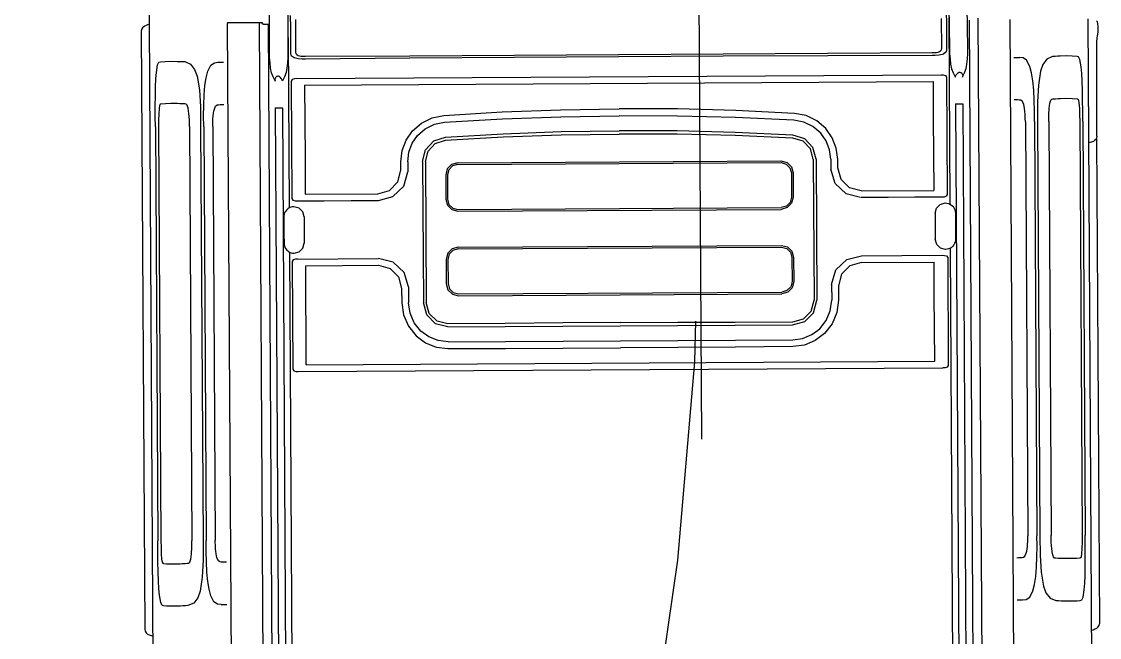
# Model space of a CAD drawing. Header units: millimetres. Extents: x 793 to 3159, y 750 to 2095.
# Drawn here: x 1316.07 to 1318.297, y 990.702 to 991.974 of the extents above; entities that cross this region are included whole.
import ezdxf

# ---------------------------------------------------------------- set-up
doc = ezdxf.new("R2010")
doc.units = ezdxf.units.MM
for name, pattern in [('XR-CASETA$0$CONTINUA', [0]), ('XR-CASETA$0$HIDDEN', [9.525, 6.35, -3.175]), ('XR-CASETA$1$HIDDEN2', [4.7625, 3.175, -1.5875])]:
    doc.linetypes.add(name, pattern=pattern)
doc.layers.add('XR-CASETA$0$A-AUTOS', color=8, linetype='Continuous')
doc.layers.add('XR-CASETA$1$A-PROYECCIONES', color=2, linetype='XR-CASETA$1$HIDDEN2')

# ---------------------------------------------------------------- blocks, each defined once
blk = doc.blocks.new('XR-CASETA$0$A$C75246685')
for p, q in [((-3.9093, 0.9775), (-3.9117, 0.9753)), ((-3.9052, 0.9783), (-3.9093, 0.9775)), ((-3.9003, 0.9784), (-3.9052, 0.9783)), ((-3.8942, 0.9784), (-3.9003, 0.9784)), ((-3.8874, 0.9783), (-3.8942, 0.9784)), ((-3.8852, 0.9781), (-3.8874, 0.9783)), ((-3.8833, 0.9778), (-3.8852, 0.9781)), ((-3.8817, 0.9772), (-3.8833, 0.9778)), ((-3.8762, 0.9765), (-3.8817, 0.9772)), ((-3.8686, 0.9759), (-3.8762, 0.9765)), ((-3.8587, 0.9757), (-3.8686, 0.9759)), ((-3.8581, 0.9757), (-3.8587, 0.9757)), ((-3.8574, 0.9757), (-3.8581, 0.9757)), ((-3.8568, 0.9757), (-3.8574, 0.9757)), ((-3.8327, 0.9755), (-3.8568, 0.9757)), ((-3.8086, 0.9753), (-3.8327, 0.9755)), ((-3.7845, 0.9752), (-3.8086, 0.9753)), ((-3.7595, 0.9751), (-3.7845, 0.9752)), ((-3.7345, 0.9749), (-3.7595, 0.9751)), ((-3.7095, 0.9748), (-3.7345, 0.9749)), ((-3.6974, 0.9748), (-3.7095, 0.9748)), ((-3.6887, 0.9748), (-3.6974, 0.9748)), ((-3.6834, 0.9747), (-3.6887, 0.9748)), ((-3.6782, 0.9746), (-3.6834, 0.9747)), ((-3.6753, 0.9746), (-3.6782, 0.9746)), ((-3.6739, 0.9745), (-3.6753, 0.9746)), ((-3.6739, 0.9745), (-3.6695, 0.9739)), ((-3.6699, 0.974), (-2.6672, 0.974)), ((-3.6695, 0.9739), (-3.6665, 0.9724)), ((-3.6665, 0.9724), (-3.6644, 0.9697)), ((-3.6633, 0.968), (-3.6644, 0.9697)), ((-3.6625, 0.9658), (-3.6633, 0.968)), ((-3.6619, 0.9632), (-3.6625, 0.9658)), ((-3.6616, 0.9613), (-3.6619, 0.9632)), ((-3.6613, 0.9593), (-3.6616, 0.9613)), ((-3.661, 0.9574), (-3.6613, 0.9593)), ((-2.6633, 0.9732), (-2.6672, 0.974)), ((-2.66, 0.971), (-2.6633, 0.9732)), ((-2.6575, 0.9679), (-2.66, 0.971)), ((-2.6573, 0.9677), (-2.6575, 0.9679)), ((-2.6575, 0.9679), (-2.6558, 0.9645)), ((-2.6572, 0.9673), (-2.6573, 0.9677)), ((-2.6569, 0.9668), (-2.6572, 0.9673)), ((-2.6558, 0.9645), (-2.6543, 0.961)), ((-2.6543, 0.961), (-2.6531, 0.9574)), ((-3.9162, 0.9574), (-1.9491, 0.9574)), ((-3.8376, 0.9378), (-3.8385, 0.9347)), ((-3.832, 0.9406), (-3.8376, 0.9378)), ((-3.8167, 0.943), (-3.832, 0.9406)), ((-3.8032, 0.9441), (-3.8167, 0.943)), ((-3.7871, 0.9449), (-3.8032, 0.9441)), ((-3.7685, 0.9454), (-3.7871, 0.9449)), ((-3.7475, 0.9457), (-3.7685, 0.9454)), ((-3.7512, 0.9346), (-3.7508, 0.9359)), ((-3.7508, 0.9359), (-3.7485, 0.9371)), ((-3.7485, 0.9371), (-3.7423, 0.9381)), ((-3.7259, 0.9458), (-3.7475, 0.9457)), ((-3.7423, 0.9381), (-3.7314, 0.9388)), ((-3.7314, 0.9388), (-3.7183, 0.9392)), ((-3.7044, 0.9458), (-3.7259, 0.9458)), ((-3.7183, 0.9392), (-3.7044, 0.9393)), ((-3.7044, 0.9458), (-2.8496, 0.9458)), ((-3.7044, 0.9393), (-2.8496, 0.9393)), ((-2.8281, 0.9458), (-2.8496, 0.9458)), ((-2.8496, 0.9393), (-2.8358, 0.9392)), ((-2.8358, 0.9392), (-2.8226, 0.9388)), ((-2.8066, 0.9457), (-2.8281, 0.9458)), ((-2.8226, 0.9388), (-2.8118, 0.9381)), ((-2.8118, 0.9381), (-2.8056, 0.9371)), ((-2.7856, 0.9454), (-2.8066, 0.9457)), ((-2.8056, 0.9371), (-2.8033, 0.9359)), ((-2.8033, 0.9359), (-2.8029, 0.9346)), ((-2.767, 0.9449), (-2.7856, 0.9454)), ((-2.7508, 0.9441), (-2.767, 0.9449)), ((-2.7373, 0.943), (-2.7508, 0.9441)), ((-2.7221, 0.9406), (-2.7373, 0.943)), ((-2.7165, 0.9378), (-2.7221, 0.9406)), ((-2.7156, 0.9347), (-2.7165, 0.9378)), ((-3.8392, 0.9249), (-3.8395, 0.9133)), ((-3.8395, 0.9133), (-3.8392, 0.9)), ((-3.8385, 0.9347), (-3.8392, 0.9249)), ((-3.7521, 0.9133), (-3.7519, 0.9248)), ((-3.7519, 0.9), (-3.7521, 0.9133)), ((-3.7519, 0.9248), (-3.7512, 0.9346)), ((-2.8029, 0.9346), (-2.8024, 0.9282)), ((-2.8024, 0.9282), (-2.8021, 0.921)), ((-2.8021, 0.921), (-2.8019, 0.9131)), ((-2.8019, 0.9131), (-2.802, 0.9089)), ((-2.715, 0.9283), (-2.7156, 0.9347)), ((-2.7147, 0.9211), (-2.715, 0.9283)), ((-2.7146, 0.9131), (-2.7147, 0.9211)), ((-2.7146, 0.9089), (-2.7146, 0.9131)), ((-3.8392, 0.9), (-3.839, 0.895)), ((-3.8392, 0.9), (-3.839, 0.895)), ((-3.839, 0.895), (-3.8388, 0.8897)), ((-3.839, 0.895), (-3.8388, 0.8897)), ((-3.7517, 0.895), (-3.7519, 0.9)), ((-3.7515, 0.8898), (-3.7517, 0.895)), ((-2.8024, 0.895), (-2.8026, 0.8898)), ((-2.8022, 0.9), (-2.8024, 0.895)), ((-2.802, 0.9045), (-2.8022, 0.9)), ((-2.802, 0.9089), (-2.802, 0.9045)), ((-2.7153, 0.8897), (-2.715, 0.895)), ((-2.7153, 0.8897), (-2.715, 0.895)), ((-2.715, 0.895), (-2.7148, 0.9)), ((-2.715, 0.895), (-2.7148, 0.9)), ((-2.7148, 0.9), (-2.7147, 0.9045)), ((-2.7147, 0.9045), (-2.7146, 0.9089)), ((-3.8388, 0.8897), (-3.8385, 0.8842)), ((-3.8388, 0.8897), (-3.8385, 0.8842)), ((-3.8385, 0.8842), (-3.8334, 0.8723)), ((-3.8334, 0.8723), (-3.8222, 0.864)), ((-3.7512, 0.8844), (-3.7515, 0.8898)), ((-3.7507, 0.8821), (-3.7512, 0.8844)), ((-3.7485, 0.8798), (-3.7507, 0.8821)), ((-3.7423, 0.8778), (-3.7485, 0.8798)), ((-3.7315, 0.8763), (-3.7423, 0.8778)), ((-3.7183, 0.8755), (-3.7315, 0.8763)), ((-3.7044, 0.8753), (-3.7183, 0.8755)), ((-3.7044, 0.8753), (-2.8496, 0.8753)), ((-2.8358, 0.8755), (-2.8496, 0.8753)), ((-2.8226, 0.8763), (-2.8358, 0.8755)), ((-2.8118, 0.8778), (-2.8226, 0.8763)), ((-2.8056, 0.8798), (-2.8118, 0.8778)), ((-2.8033, 0.8821), (-2.8056, 0.8798)), ((-2.8029, 0.8844), (-2.8033, 0.8821)), ((-2.8026, 0.8898), (-2.8029, 0.8844)), ((-2.7319, 0.864), (-2.7207, 0.8723)), ((-2.7207, 0.8723), (-2.7156, 0.8842)), ((-2.7156, 0.8842), (-2.7153, 0.8897)), ((-2.7156, 0.8842), (-2.7153, 0.8897)), ((-3.8222, 0.864), (-3.8086, 0.859)), ((-3.8086, 0.859), (-3.7799, 0.8544)), ((-3.8086, 0.859), (-3.7799, 0.8544)), ((-3.7799, 0.8544), (-3.745, 0.8525)), ((-3.7799, 0.8544), (-3.745, 0.8525)), ((-3.745, 0.8525), (-3.7044, 0.8523)), ((-3.745, 0.8525), (-3.7044, 0.8523)), ((-3.7044, 0.8523), (-2.8496, 0.8523)), ((-2.8496, 0.8523), (-2.8091, 0.8525)), ((-2.8496, 0.8523), (-2.8091, 0.8525)), ((-2.8091, 0.8525), (-2.7742, 0.8544)), ((-2.8091, 0.8525), (-2.7742, 0.8544)), ((-2.7742, 0.8544), (-2.7454, 0.859)), ((-2.7742, 0.8544), (-2.7454, 0.859)), ((-2.7454, 0.859), (-2.7319, 0.864)), ((-3.8311, 0.8305), (-3.8359, 0.8232)), ((-3.8185, 0.837), (-3.8311, 0.8305)), ((-3.8051, 0.8404), (-3.8185, 0.837)), ((-3.7887, 0.843), (-3.8051, 0.8404)), ((-3.7695, 0.8447), (-3.7887, 0.843)), ((-3.7481, 0.8456), (-3.7695, 0.8447)), ((-3.7263, 0.846), (-3.7481, 0.8456)), ((-3.7362, 0.8249), (-3.7402, 0.8238)), ((-3.7315, 0.8257), (-3.7362, 0.8249)), ((-3.7262, 0.8263), (-3.7315, 0.8257)), ((-3.7044, 0.846), (-3.7263, 0.846)), ((-3.7191, 0.8268), (-3.7262, 0.8263)), ((-3.7119, 0.827), (-3.7191, 0.8268)), ((-3.7044, 0.8271), (-3.7119, 0.827)), ((-3.7044, 0.846), (-2.8496, 0.846)), ((-3.7044, 0.8271), (-2.8496, 0.8271)), ((-2.8278, 0.846), (-2.8496, 0.846)), ((-2.8469, 0.8271), (-2.8496, 0.8271)), ((-2.8442, 0.8271), (-2.8469, 0.8271)), ((-2.8415, 0.827), (-2.8442, 0.8271)), ((-2.8369, 0.8269), (-2.8415, 0.827)), ((-2.8323, 0.8267), (-2.8369, 0.8269)), ((-2.8278, 0.8263), (-2.8323, 0.8267)), ((-2.806, 0.8456), (-2.8278, 0.846)), ((-2.8225, 0.8257), (-2.8278, 0.8263)), ((-2.8179, 0.8249), (-2.8225, 0.8257)), ((-2.8139, 0.8238), (-2.8179, 0.8249)), ((-2.7846, 0.8447), (-2.806, 0.8456)), ((-2.7653, 0.843), (-2.7846, 0.8447)), ((-2.749, 0.8404), (-2.7653, 0.843)), ((-2.7356, 0.837), (-2.749, 0.8404)), ((-2.723, 0.8305), (-2.7356, 0.837)), ((-2.7181, 0.8232), (-2.723, 0.8305)), ((-3.8359, 0.8232), (-3.8368, 0.8157)), ((-3.8368, 0.8041), (-3.8368, 0.8157)), ((-3.7494, 0.8078), (-3.7495, 0.8041)), ((-3.7493, 0.8114), (-3.7494, 0.8078)), ((-3.7492, 0.8149), (-3.7493, 0.8114)), ((-3.7487, 0.8181), (-3.7492, 0.8149)), ((-3.7461, 0.8211), (-3.7487, 0.8181)), ((-3.7402, 0.8238), (-3.7461, 0.8211)), ((-2.8078, 0.821), (-2.8139, 0.8238)), ((-2.8054, 0.818), (-2.8078, 0.821)), ((-2.8049, 0.8149), (-2.8054, 0.818)), ((-2.8048, 0.8114), (-2.8049, 0.8149)), ((-2.8046, 0.8078), (-2.8048, 0.8114)), ((-2.8045, 0.8041), (-2.8046, 0.8078)), ((-2.7173, 0.8157), (-2.7181, 0.8232)), ((-2.7173, 0.8041), (-2.7173, 0.8157)), ((-3.9157, 0.796), (-0.6352, 0.796)), ((-3.9187, 0.7303), (-0.6322, 0.7303)), ((-3.9003, 0.7089), (-3.9436, 0.7085)), ((-3.9147, 0.7119), (-0.6362, 0.7119)), ((-3.8572, 0.7091), (-3.9003, 0.7089)), ((-3.846, 0.7089), (-3.8572, 0.7091)), ((-3.8349, 0.7082), (-3.846, 0.7089)), ((-3.8238, 0.707), (-3.8349, 0.7082)), ((-3.8147, 0.7052), (-3.8238, 0.707)), ((-3.8061, 0.7022), (-3.8147, 0.7052)), ((-3.8072, 0.6908), (-3.8071, 0.6921)), ((-3.807, 0.6897), (-3.8072, 0.6908)), ((-3.8071, 0.6921), (-3.807, 0.6935)), ((-3.807, 0.6935), (-3.8068, 0.6946)), ((-3.8068, 0.6946), (-3.8063, 0.6955)), ((-3.8063, 0.6955), (-3.8062, 0.6956)), ((-3.8062, 0.6956), (-3.8061, 0.6956)), ((-3.7978, 0.698), (-3.8061, 0.7022)), ((-3.8061, 0.6956), (-3.806, 0.6957)), ((-3.806, 0.6957), (-3.8049, 0.6963)), ((-3.8049, 0.6963), (-3.8041, 0.6969)), ((-3.8041, 0.6969), (-3.8033, 0.6973)), ((-3.8033, 0.6973), (-3.8022, 0.6979)), ((-3.8022, 0.6979), (-3.8011, 0.6982)), ((-3.8011, 0.6982), (-3.7999, 0.6982)), ((-3.7999, 0.6982), (-3.7986, 0.698)), ((-3.7986, 0.698), (-3.7978, 0.6978)), ((-3.7977, 0.6979), (-3.7978, 0.698)), ((-3.7978, 0.6978), (-3.7972, 0.6976)), ((-3.7976, 0.6978), (-3.7977, 0.6979)), ((-3.7975, 0.6978), (-3.7976, 0.6978)), ((-3.7974, 0.6977), (-3.7975, 0.6978)), ((-3.7973, 0.6977), (-3.7974, 0.6977)), ((-3.7974, 0.6977), (-3.7974, 0.6977)), ((-3.7973, 0.6976), (-3.7973, 0.6977)), ((-3.7973, 0.6977), (-3.7973, 0.6977)), ((-3.7972, 0.6976), (-3.7973, 0.6976)), ((-3.7972, 0.6976), (-3.7972, 0.6976)), ((-3.7972, 0.6976), (-3.7972, 0.6976)), ((-3.7422, 0.6832), (-3.7422, 0.6978)), ((-3.7422, 0.6978), (-0.3392, 0.6978)), ((-3.9436, 0.6706), (-3.9002, 0.671)), ((-3.9204, 0.6702), (-3.5353, 0.6702)), ((-3.9002, 0.671), (-3.8572, 0.6713)), ((-3.8572, 0.6713), (-3.846, 0.6715)), ((-3.846, 0.6715), (-3.8349, 0.6722)), ((-3.8349, 0.6722), (-3.8238, 0.6734)), ((-3.8238, 0.6734), (-3.8147, 0.6752)), ((-3.8147, 0.6752), (-3.8061, 0.6782)), ((-3.8064, 0.6889), (-3.807, 0.6897)), ((-3.8056, 0.6882), (-3.8064, 0.6889)), ((-3.8061, 0.6782), (-3.7978, 0.6824)), ((-3.8049, 0.6876), (-3.8056, 0.6882)), ((-3.8043, 0.6869), (-3.8049, 0.6876)), ((-3.8029, 0.6856), (-3.8043, 0.6869)), ((-3.8017, 0.6847), (-3.8029, 0.6856)), ((-3.8003, 0.6841), (-3.8017, 0.6847)), ((-3.799, 0.6836), (-3.8003, 0.6841)), ((-3.7981, 0.6831), (-3.799, 0.6836)), ((-3.7975, 0.6826), (-3.7981, 0.6831)), ((-3.7978, 0.6824), (-3.7977, 0.6825)), ((-3.7978, 0.6824), (-3.7978, 0.6824)), ((-3.7978, 0.6824), (-3.7978, 0.6824)), ((-3.7978, 0.6824), (-3.7978, 0.6824)), ((-3.7978, 0.6824), (-3.7978, 0.6824)), ((-3.7977, 0.6825), (-3.7977, 0.6825)), ((-3.7977, 0.6825), (-3.7976, 0.6825)), ((-3.7977, 0.6825), (-3.7977, 0.6825)), ((-3.7977, 0.6825), (-3.7977, 0.6825)), ((-3.7977, 0.6825), (-3.7977, 0.6825)), ((-3.7976, 0.6825), (-3.7976, 0.6826)), ((-3.7976, 0.6826), (-3.7976, 0.6826)), ((-3.7976, 0.6826), (-3.7975, 0.6826)), ((-3.7976, 0.6825), (-3.7976, 0.6825)), ((-3.7976, 0.6825), (-3.7976, 0.6825)), ((-3.7975, 0.6826), (-3.7975, 0.6826)), ((-3.7422, 0.6832), (-0.3392, 0.6832)), ((-3.5366, 0.6671), (-3.5353, 0.6702)), ((-3.5353, 0.6702), (-3.5333, 0.6733)), ((-3.5333, 0.6733), (-3.5309, 0.676)), ((-3.5309, 0.676), (-3.528, 0.6782)), ((-3.528, 0.6782), (-3.5264, 0.6791)), ((-3.5264, 0.6791), (-3.5248, 0.6799)), ((-3.5248, 0.6799), (-3.5231, 0.6805)), ((-3.5231, 0.6805), (-3.5227, 0.6806)), ((-3.5227, 0.6806), (-3.5224, 0.6807)), ((-3.5224, 0.6807), (-3.522, 0.6808)), ((-3.522, 0.6808), (-3.5217, 0.6809)), ((-3.5217, 0.6809), (-3.5213, 0.681)), ((-3.5213, 0.681), (-3.521, 0.681)), ((-3.521, 0.681), (-3.5196, 0.6813)), ((-3.5196, 0.6813), (-3.5181, 0.6814)), ((-3.5181, 0.6814), (-3.5167, 0.6815)), ((-3.5167, 0.6815), (-3.4987, 0.6815)), ((-3.4987, 0.6815), (-3.4807, 0.6815)), ((-3.4807, 0.6815), (-3.4627, 0.6815)), ((-3.4627, 0.6815), (-3.4608, 0.6814)), ((-3.4608, 0.6814), (-3.4589, 0.6811)), ((-3.4589, 0.6811), (-3.4573, 0.6808)), ((-3.4573, 0.6808), (-3.4539, 0.6795)), ((-3.4539, 0.6795), (-3.4508, 0.6778)), ((-3.4508, 0.6778), (-3.448, 0.6755)), ((-3.448, 0.6755), (-3.4465, 0.6739)), ((-3.4465, 0.6739), (-3.4452, 0.6721)), ((-3.4452, 0.6721), (-3.4441, 0.6702)), ((-3.4441, 0.6702), (-2.5803, 0.6702)), ((-3.4441, 0.6702), (-3.4428, 0.6671)), ((-3.9067, 0.6658), (-3.9326, 0.6657)), ((-3.8977, 0.6552), (-3.9182, 0.6552)), ((-3.8808, 0.6658), (-3.9067, 0.6658)), ((-3.8772, 0.6552), (-3.8977, 0.6552)), ((-3.8549, 0.6658), (-3.8808, 0.6658)), ((-3.8568, 0.6552), (-3.8772, 0.6552)), ((-3.8539, 0.6545), (-3.8568, 0.6552)), ((-3.8543, 0.6658), (-3.8549, 0.6658)), ((-3.8537, 0.6657), (-3.8543, 0.6658)), ((-3.8517, 0.6527), (-3.8539, 0.6545)), ((-3.8531, 0.6656), (-3.8537, 0.6657)), ((-3.8521, 0.6654), (-3.8531, 0.6656)), ((-3.8511, 0.6649), (-3.8521, 0.6654)), ((-3.8501, 0.6503), (-3.8517, 0.6527)), ((-3.8501, 0.6644), (-3.8511, 0.6649)), ((-3.8456, 0.6585), (-3.8501, 0.6644)), ((-3.8491, 0.6475), (-3.8501, 0.6503)), ((-3.8484, 0.6446), (-3.8491, 0.6475)), ((-3.8434, 0.6501), (-3.8456, 0.6585)), ((-3.8429, 0.6418), (-3.8434, 0.6501)), ((-3.8022, 0.6538), (-3.8019, 0.6581)), ((-3.8022, -0.6782), (-3.8022, 0.6538)), ((-3.8019, 0.6581), (-3.8006, 0.6628)), ((-3.8006, 0.6628), (-3.7972, 0.665)), ((-3.7972, 0.665), (-3.5547, 0.665)), ((-3.5547, 0.665), (-3.5513, 0.6628)), ((-3.5513, 0.6628), (-3.5499, 0.6581)), ((-3.5499, 0.6581), (-3.5497, 0.6538)), ((-3.5497, 0.6538), (-3.5497, 0.5981)), ((-3.5377, 0.6606), (-3.5374, 0.6639)), ((-3.5348, 0.65), (-3.5377, 0.6606)), ((-3.5374, 0.6639), (-3.5366, 0.6671)), ((-3.5273, 0.6425), (-3.5348, 0.65)), ((-3.4446, 0.65), (-3.4521, 0.6425)), ((-3.4417, 0.6606), (-3.4446, 0.65)), ((-3.4428, 0.6671), (-3.442, 0.6639)), ((-3.442, 0.6639), (-3.4417, 0.6606)), ((-3.4297, 0.6538), (-3.4294, 0.6581)), ((-3.4297, 0.4867), (-3.4297, 0.6538)), ((-3.4294, 0.6581), (-3.4281, 0.6628)), ((-3.4281, 0.6628), (-3.4247, 0.665)), ((-3.4247, 0.665), (-3.2022, 0.665)), ((-3.2022, 0.665), (-3.1988, 0.6628)), ((-3.1988, 0.6628), (-3.1974, 0.6581)), ((-3.1974, 0.6581), (-3.1972, 0.6537)), ((-3.1972, -0.6781), (-3.1972, 0.6537)), ((-3.8482, 0.6416), (-3.8484, 0.6446)), ((-3.8482, 0.6349), (-3.8482, 0.6416)), ((-3.8479, 0.4194), (-3.8482, 0.6349)), ((-3.8435, 0.4196), (-3.8429, 0.6351)), ((-3.8429, 0.6396), (-3.8429, 0.6418)), ((-3.8429, 0.6373), (-3.8429, 0.6396)), ((-3.8429, 0.6351), (-3.8429, 0.6373)), ((-3.7883, -0.6614), (-3.7883, 0.637)), ((-3.7883, 0.637), (-3.7134, 0.637)), ((-3.7134, 0.637), (-3.6385, 0.637)), ((-3.6385, 0.637), (-3.5636, 0.637)), ((-3.5636, 0.4868), (-3.5636, 0.637)), ((-3.5167, 0.6396), (-3.5273, 0.6425)), ((-3.5167, 0.6396), (-3.4627, 0.6396)), ((-3.4521, 0.6425), (-3.4627, 0.6396)), ((-3.4158, 0.4867), (-3.4158, 0.637)), ((-3.3476, 0.6369), (-3.4158, 0.637)), ((-3.2793, 0.637), (-3.3476, 0.6369)), ((-3.2111, 0.637), (-3.2793, 0.637)), ((-3.2111, -0.6614), (-3.2111, 0.637)), ((-3.5497, 0.5981), (-3.5497, 0.5424)), ((-3.5497, 0.5424), (-3.5497, 0.4867)), ((-3.5636, 0.4868), (-3.5703, 0.4627)), ((-3.5497, 0.4858), (-3.5578, 0.4558)), ((-3.4218, 0.4563), (-3.4297, 0.4867)), ((-3.4158, 0.4867), (-3.4091, 0.4626)), ((-3.5875, 0.4456), (-3.6117, 0.4391)), ((-3.5703, 0.4627), (-3.5875, 0.4456)), ((-3.5578, 0.4558), (-3.579, 0.4336)), ((-3.4007, 0.4337), (-3.4218, 0.4563)), ((-3.4091, 0.4626), (-3.3919, 0.4456)), ((-3.3919, 0.4456), (-3.3677, 0.4391)), ((-3.6737, 0.428), (-3.6926, 0.4149)), ((-3.6522, 0.4362), (-3.6737, 0.428)), ((-3.6293, 0.439), (-3.6522, 0.4362)), ((-3.6293, 0.4248), (-3.6488, 0.4224)), ((-3.6234, 0.439), (-3.6293, 0.439)), ((-3.6293, 0.4248), (-3.6087, 0.4248)), ((-3.6176, 0.4391), (-3.6234, 0.439)), ((-3.6117, 0.4391), (-3.6176, 0.4391)), ((-3.579, 0.4336), (-3.6087, 0.4248)), ((-3.3707, 0.4248), (-3.4007, 0.4337)), ((-3.3707, 0.4248), (-3.3382, 0.4248)), ((-3.3677, 0.4391), (-3.3579, 0.439)), ((-3.3579, 0.439), (-3.348, 0.439)), ((-3.348, 0.439), (-3.3382, 0.439)), ((-3.3382, 0.439), (-3.3129, 0.4356)), ((-3.3166, 0.4218), (-3.3382, 0.4248)), ((-3.3129, 0.4356), (-3.2895, 0.4256)), ((-3.2895, 0.4256), (-3.2694, 0.4097)), ((-3.8478, 0.2036), (-3.8479, 0.4194)), ((-3.8437, 0.2037), (-3.8435, 0.4196)), ((-3.6926, 0.4149), (-3.7087, 0.3963)), ((-3.6833, 0.4041), (-3.697, 0.3882)), ((-3.6672, 0.4154), (-3.6833, 0.4041)), ((-3.6488, 0.4224), (-3.6672, 0.4154)), ((-3.2966, 0.4133), (-3.3166, 0.4218)), ((-3.2795, 0.3997), (-3.2966, 0.4133)), ((-3.2694, 0.4097), (-3.2551, 0.3903)), ((-3.7087, 0.3963), (-3.7195, 0.3742)), ((-3.697, 0.3882), (-3.7061, 0.3694)), ((-3.6538, 0.3879), (-3.6718, 0.371)), ((-3.6508, 0.3827), (-3.6666, 0.3679)), ((-3.6293, 0.3942), (-3.6538, 0.3879)), ((-3.6293, 0.3883), (-3.6508, 0.3827)), ((-3.6293, 0.3942), (-3.3382, 0.3942)), ((-3.6293, 0.3883), (-3.3382, 0.3883)), ((-3.3127, 0.3873), (-3.3382, 0.3942)), ((-3.3158, 0.3823), (-3.3382, 0.3883)), ((-3.3, 0.3663), (-3.3158, 0.3823)), ((-3.2946, 0.3692), (-3.3127, 0.3873)), ((-3.2674, 0.3831), (-3.2795, 0.3997)), ((-3.2598, 0.3642), (-3.2674, 0.3831)), ((-3.2551, 0.3903), (-3.2461, 0.3681)), ((-3.7195, 0.3742), (-3.7243, 0.3501)), ((-3.7061, 0.3694), (-3.7101, 0.3488)), ((-3.6718, 0.371), (-3.6797, 0.3469)), ((-3.6666, 0.3679), (-3.6734, 0.3467)), ((-3.294, 0.344), (-3.3, 0.3663)), ((-3.2877, 0.3438), (-3.2946, 0.3692)), ((-3.2572, 0.3438), (-3.2598, 0.3642)), ((-3.2461, 0.3681), (-3.243, 0.3442)), ((-3.7243, 0.3501), (-3.7309, 0.2294)), ((-3.7101, 0.3488), (-3.7163, 0.2286)), ((-3.6797, 0.3469), (-3.6858, 0.2273)), ((-3.6734, 0.3467), (-3.6792, 0.2272)), ((-3.6264, 0.3217), (-3.623, 0.3343)), ((-3.623, 0.3343), (-3.614, 0.3433)), ((-3.6199, 0.3326), (-3.6122, 0.3403)), ((-3.614, 0.3433), (-3.6014, 0.3467)), ((-3.6122, 0.3403), (-3.6014, 0.3432)), ((-3.6014, 0.3467), (-3.5514, 0.3467)), ((-3.6014, 0.3432), (-3.5514, 0.3432)), ((-3.5514, 0.3467), (-3.5388, 0.3433)), ((-3.5514, 0.3432), (-3.5406, 0.3403)), ((-3.5406, 0.3403), (-3.5329, 0.3326)), ((-3.5388, 0.3433), (-3.5298, 0.3343)), ((-3.5298, 0.3343), (-3.5264, 0.3217)), ((-3.4521, 0.3217), (-3.4487, 0.3343)), ((-3.4487, 0.3343), (-3.4397, 0.3433)), ((-3.4456, 0.3326), (-3.4379, 0.3403)), ((-3.4397, 0.3433), (-3.4271, 0.3467)), ((-3.4379, 0.3403), (-3.4271, 0.3432)), ((-3.4271, 0.3467), (-3.3771, 0.3467)), ((-3.4271, 0.3432), (-3.3771, 0.3432)), ((-3.3771, 0.3467), (-3.3645, 0.3433)), ((-3.3771, 0.3432), (-3.3663, 0.3403)), ((-3.3663, 0.3403), (-3.3586, 0.3326)), ((-3.3645, 0.3433), (-3.3555, 0.3343)), ((-3.3555, 0.3343), (-3.3521, 0.3217)), ((-3.2944, 0.2253), (-3.294, 0.344)), ((-3.2877, -0.3682), (-3.2877, 0.3438)), ((-3.2572, -0.3682), (-3.2572, 0.3438)), ((-3.243, 0.3442), (-3.2426, 0.2254)), ((-3.6264, -0.3461), (-3.6264, 0.3217)), ((-3.6228, 0.3218), (-3.6199, 0.3326)), ((-3.6228, -0.3462), (-3.6228, 0.3218)), ((-3.5329, 0.3326), (-3.53, 0.3218)), ((-3.53, -0.3462), (-3.53, 0.3218)), ((-3.5264, -0.3461), (-3.5264, 0.3217)), ((-3.4521, -0.3461), (-3.4521, 0.3217)), ((-3.4485, 0.3218), (-3.4456, 0.3326)), ((-3.4485, -0.3462), (-3.4485, 0.3218)), ((-3.3586, 0.3326), (-3.3557, 0.3218)), ((-3.3557, -0.3462), (-3.3557, 0.3218)), ((-3.3521, -0.3461), (-3.3521, 0.3217)), ((-3.7309, 0.2294), (-3.7348, 0.1087)), ((-3.7163, 0.2286), (-3.72, 0.1082)), ((-3.6858, 0.2273), (-3.6895, 0.1076)), ((-3.6792, 0.2272), (-3.6826, 0.1075)), ((-3.2946, 0.1066), (-3.2944, 0.2253)), ((-3.2426, 0.2254), (-3.2424, 0.1066)), ((-3.8477, -0.0122), (-3.8478, 0.2036)), ((-3.8438, -0.0122), (-3.8437, 0.2037)), ((-3.7348, 0.1087), (-3.7361, -0.0122)), ((-3.72, 0.1082), (-3.7212, -0.0122)), ((-3.6895, 0.1076), (-3.6907, -0.0122)), ((-3.6826, 0.1075), (-3.6838, -0.0122)), ((-3.2946, -0.0122), (-3.2946, 0.1066)), ((-3.2424, 0.1066), (-3.2423, -0.0122)), ((-3.8478, -0.228), (-3.8477, -0.0122)), ((-3.8437, -0.2281), (-3.8438, -0.0122)), ((-3.7348, -0.1331), (-3.7361, -0.0122)), ((-3.72, -0.1326), (-3.7212, -0.0122)), ((-3.6895, -0.132), (-3.6907, -0.0122)), ((-3.6826, -0.1319), (-3.6838, -0.0122)), ((-3.2946, -0.0122), (-3.2946, -0.131)), ((-3.2424, -0.131), (-3.2423, -0.0122)), ((-3.7309, -0.2538), (-3.7348, -0.1331)), ((-3.7163, -0.253), (-3.72, -0.1326)), ((-3.6858, -0.2517), (-3.6895, -0.132)), ((-3.6792, -0.2516), (-3.6826, -0.1319)), ((-3.2946, -0.131), (-3.2944, -0.2497)), ((-3.2426, -0.2498), (-3.2424, -0.131)), ((-3.8479, -0.4438), (-3.8478, -0.228)), ((-3.8435, -0.444), (-3.8437, -0.2281)), ((-3.7243, -0.3745), (-3.7309, -0.2538)), ((-3.7101, -0.3732), (-3.7163, -0.253)), ((-3.6797, -0.3713), (-3.6858, -0.2517)), ((-3.6734, -0.3711), (-3.6792, -0.2516)), ((-3.2944, -0.2497), (-3.294, -0.3684)), ((-3.243, -0.3686), (-3.2426, -0.2498)), ((-3.6264, -0.3461), (-3.623, -0.3587)), ((-3.6228, -0.3462), (-3.6199, -0.357)), ((-3.5329, -0.357), (-3.53, -0.3462)), ((-3.5298, -0.3587), (-3.5264, -0.3461)), ((-3.4521, -0.3461), (-3.4487, -0.3587)), ((-3.4485, -0.3462), (-3.4456, -0.357)), ((-3.3586, -0.357), (-3.3557, -0.3462)), ((-3.3555, -0.3587), (-3.3521, -0.3461)), ((-3.7195, -0.3986), (-3.7243, -0.3745)), ((-3.7061, -0.3938), (-3.7101, -0.3732)), ((-3.6718, -0.3954), (-3.6797, -0.3713)), ((-3.6666, -0.3923), (-3.6734, -0.3711)), ((-3.623, -0.3587), (-3.614, -0.3677)), ((-3.6199, -0.357), (-3.6122, -0.3647)), ((-3.614, -0.3677), (-3.6014, -0.3711)), ((-3.6122, -0.3647), (-3.6014, -0.3676)), ((-3.6014, -0.3676), (-3.5514, -0.3676)), ((-3.6014, -0.3711), (-3.5514, -0.3711)), ((-3.5514, -0.3676), (-3.5406, -0.3647)), ((-3.5514, -0.3711), (-3.5388, -0.3677)), ((-3.5406, -0.3647), (-3.5329, -0.357)), ((-3.5388, -0.3677), (-3.5298, -0.3587)), ((-3.4487, -0.3587), (-3.4397, -0.3677)), ((-3.4456, -0.357), (-3.4379, -0.3647)), ((-3.4397, -0.3677), (-3.4271, -0.3711)), ((-3.4379, -0.3647), (-3.4271, -0.3676)), ((-3.4271, -0.3676), (-3.3771, -0.3676)), ((-3.4271, -0.3711), (-3.3771, -0.3711)), ((-3.3771, -0.3676), (-3.3663, -0.3647)), ((-3.3771, -0.3711), (-3.3645, -0.3677)), ((-3.3663, -0.3647), (-3.3586, -0.357)), ((-3.3645, -0.3677), (-3.3555, -0.3587)), ((-3.294, -0.3684), (-3.3, -0.3907)), ((-3.2877, -0.3682), (-3.2946, -0.3936)), ((-3.2572, -0.3682), (-3.2598, -0.3886)), ((-3.2461, -0.3925), (-3.243, -0.3686)), ((-3.7087, -0.4207), (-3.7195, -0.3986)), ((-3.697, -0.4126), (-3.7061, -0.3938)), ((-3.6538, -0.4123), (-3.6718, -0.3954)), ((-3.6508, -0.4071), (-3.6666, -0.3923)), ((-3.3, -0.3907), (-3.3158, -0.4067)), ((-3.2946, -0.3936), (-3.3127, -0.4117)), ((-3.2598, -0.3886), (-3.2674, -0.4075)), ((-3.2551, -0.4147), (-3.2461, -0.3925)), ((-3.6926, -0.4393), (-3.7087, -0.4207)), ((-3.6833, -0.4285), (-3.697, -0.4126)), ((-3.6293, -0.4186), (-3.6538, -0.4123)), ((-3.6293, -0.4127), (-3.6508, -0.4071)), ((-3.6293, -0.4127), (-3.3382, -0.4127)), ((-3.6293, -0.4186), (-3.3382, -0.4186)), ((-3.3158, -0.4067), (-3.3382, -0.4127)), ((-3.3127, -0.4117), (-3.3382, -0.4186)), ((-3.2674, -0.4075), (-3.2795, -0.4241)), ((-3.2694, -0.4341), (-3.2551, -0.4147)), ((-3.8482, -0.6593), (-3.8479, -0.4438)), ((-3.8429, -0.6595), (-3.8435, -0.444)), ((-3.6737, -0.4524), (-3.6926, -0.4393)), ((-3.6672, -0.4398), (-3.6833, -0.4285)), ((-3.6488, -0.4468), (-3.6672, -0.4398)), ((-3.2966, -0.4377), (-3.3166, -0.4462)), ((-3.2795, -0.4241), (-3.2966, -0.4377)), ((-3.2895, -0.45), (-3.2694, -0.4341)), ((-3.6522, -0.4606), (-3.6737, -0.4524)), ((-3.6293, -0.4634), (-3.6522, -0.4606)), ((-3.6293, -0.4492), (-3.6488, -0.4468)), ((-3.6293, -0.4492), (-3.6087, -0.4492)), ((-3.6234, -0.4634), (-3.6293, -0.4634)), ((-3.6176, -0.4635), (-3.6234, -0.4634)), ((-3.6117, -0.4635), (-3.6176, -0.4635)), ((-3.5875, -0.47), (-3.6117, -0.4635)), ((-3.579, -0.458), (-3.6087, -0.4492)), ((-3.5578, -0.4802), (-3.579, -0.458)), ((-3.4007, -0.4581), (-3.4218, -0.4807)), ((-3.3707, -0.4492), (-3.4007, -0.4581)), ((-3.3919, -0.47), (-3.3677, -0.4635)), ((-3.3707, -0.4492), (-3.3382, -0.4492)), ((-3.3677, -0.4635), (-3.3579, -0.4635)), ((-3.3579, -0.4635), (-3.348, -0.4634)), ((-3.348, -0.4634), (-3.3382, -0.4634)), ((-3.3166, -0.4462), (-3.3382, -0.4492)), ((-3.3382, -0.4634), (-3.3129, -0.46)), ((-3.3129, -0.46), (-3.2895, -0.45)), ((-3.5703, -0.4871), (-3.5875, -0.47)), ((-3.5636, -0.5112), (-3.5703, -0.4871)), ((-3.5497, -0.5103), (-3.5578, -0.4802)), ((-3.4218, -0.4807), (-3.4297, -0.5111)), ((-3.4158, -0.5111), (-3.4091, -0.4871)), ((-3.4091, -0.4871), (-3.3919, -0.47)), ((-3.5636, -0.6614), (-3.5636, -0.5112)), ((-3.5497, -0.5668), (-3.5497, -0.5111)), ((-3.4297, -0.6782), (-3.4297, -0.5111)), ((-3.4158, -0.6614), (-3.4158, -0.5111)), ((-3.5497, -0.6225), (-3.5497, -0.5668)), ((-3.5497, -0.6782), (-3.5497, -0.6225)), ((-3.8484, -0.669), (-3.8482, -0.666)), ((-3.8482, -0.666), (-3.8482, -0.6593)), ((-3.8434, -0.6745), (-3.8429, -0.6662)), ((-3.8429, -0.6617), (-3.8429, -0.6595)), ((-3.8429, -0.664), (-3.8429, -0.6617)), ((-3.8429, -0.6662), (-3.8429, -0.664)), ((-3.7883, -0.6614), (-3.7134, -0.6614)), ((-3.7134, -0.6614), (-3.6385, -0.6614)), ((-3.6385, -0.6614), (-3.5636, -0.6614)), ((-3.5273, -0.6669), (-3.5348, -0.6744)), ((-3.5167, -0.664), (-3.5273, -0.6669)), ((-3.5167, -0.664), (-3.4627, -0.664)), ((-3.4521, -0.6669), (-3.4627, -0.664)), ((-3.4446, -0.6744), (-3.4521, -0.6669)), ((-3.3476, -0.6614), (-3.4158, -0.6614)), ((-3.2793, -0.6614), (-3.3476, -0.6614)), ((-3.2111, -0.6614), (-3.2793, -0.6614)), ((-3.9326, -0.6901), (-3.9067, -0.6902)), ((-3.9241, -0.6796), (-3.9182, -0.6796)), ((-3.9182, -0.6796), (-3.8977, -0.6796)), ((-3.9067, -0.6902), (-3.8808, -0.6902)), ((-3.8977, -0.6796), (-3.8772, -0.6796)), ((-3.8808, -0.6902), (-3.8549, -0.6902)), ((-3.8772, -0.6796), (-3.8568, -0.6796)), ((-3.8568, -0.6796), (-3.8539, -0.6789)), ((-3.8549, -0.6902), (-3.8543, -0.6902)), ((-3.8543, -0.6902), (-3.8537, -0.6901)), ((-3.8539, -0.6789), (-3.8517, -0.6771)), ((-3.8537, -0.6901), (-3.8531, -0.69)), ((-3.8531, -0.69), (-3.8521, -0.6898)), ((-3.8521, -0.6898), (-3.8511, -0.6893)), ((-3.8517, -0.6771), (-3.8501, -0.6747)), ((-3.8511, -0.6893), (-3.8501, -0.6888)), ((-3.8501, -0.6747), (-3.8491, -0.6719)), ((-3.8501, -0.6888), (-3.8456, -0.6829)), ((-3.8491, -0.6719), (-3.8484, -0.669)), ((-3.8456, -0.6829), (-3.8434, -0.6745)), ((-3.8022, -0.6782), (-3.8019, -0.6825)), ((-3.8019, -0.6825), (-3.8006, -0.6872)), ((-3.8006, -0.6872), (-3.7972, -0.6894)), ((-3.7972, -0.6894), (-3.5547, -0.6894)), ((-3.5547, -0.6894), (-3.5513, -0.6872)), ((-3.5513, -0.6872), (-3.5499, -0.6825)), ((-3.5499, -0.6825), (-3.5497, -0.6782)), ((-3.5348, -0.6744), (-3.5377, -0.685)), ((-3.5377, -0.685), (-3.5374, -0.6883)), ((-3.5374, -0.6883), (-3.5366, -0.6915)), ((-3.4417, -0.685), (-3.4446, -0.6744)), ((-3.4428, -0.6915), (-3.442, -0.6883)), ((-3.442, -0.6883), (-3.4417, -0.685)), ((-3.4297, -0.6782), (-3.4294, -0.6825)), ((-3.4294, -0.6825), (-3.4281, -0.6872)), ((-3.4281, -0.6872), (-3.4247, -0.6894)), ((-3.4247, -0.6894), (-3.2022, -0.6894)), ((-3.2022, -0.6894), (-3.1988, -0.6872)), ((-3.1988, -0.6872), (-3.1974, -0.6825)), ((-3.1974, -0.6825), (-3.1972, -0.6781)), ((-3.9436, -0.695), (-3.9002, -0.6954)), ((-3.9002, -0.6954), (-3.8572, -0.6957)), ((-3.8874, -0.6946), (-3.5353, -0.6946)), ((-3.8572, -0.6957), (-3.846, -0.6959)), ((-3.846, -0.6959), (-3.8349, -0.6966)), ((-3.8349, -0.6966), (-3.8238, -0.6978)), ((-3.8238, -0.6978), (-3.8147, -0.6996)), ((-3.8147, -0.6996), (-3.8061, -0.7026)), ((-3.8061, -0.7026), (-3.7978, -0.7068)), ((-3.8049, -0.712), (-3.8056, -0.7126)), ((-3.8043, -0.7113), (-3.8049, -0.712)), ((-3.8029, -0.71), (-3.8043, -0.7113)), ((-3.8017, -0.7091), (-3.8029, -0.71)), ((-3.8003, -0.7085), (-3.8017, -0.7091)), ((-3.799, -0.708), (-3.8003, -0.7085)), ((-3.7981, -0.7075), (-3.799, -0.708)), ((-3.7975, -0.707), (-3.7981, -0.7075)), ((-3.7978, -0.7068), (-3.7978, -0.7068)), ((-3.7978, -0.7068), (-3.7978, -0.7068)), ((-3.7978, -0.7068), (-3.7978, -0.7068)), ((-3.7978, -0.7068), (-3.7978, -0.7068)), ((-3.7978, -0.7068), (-3.7977, -0.7069)), ((-3.7977, -0.7069), (-3.7977, -0.7069)), ((-3.7977, -0.7069), (-3.7976, -0.7069)), ((-3.7977, -0.7069), (-3.7977, -0.7069)), ((-3.7977, -0.7069), (-3.7977, -0.7069)), ((-3.7977, -0.7069), (-3.7977, -0.7069)), ((-3.7976, -0.7069), (-3.7976, -0.7069)), ((-3.7976, -0.7069), (-3.7976, -0.7069)), ((-3.7976, -0.7069), (-3.7976, -0.707)), ((-3.7976, -0.707), (-3.7976, -0.707)), ((-3.7976, -0.707), (-3.7975, -0.707)), ((-3.7975, -0.707), (-3.7975, -0.707)), ((-3.7422, -0.7222), (-3.7422, -0.7076)), ((-3.7422, -0.7076), (-0.3392, -0.7076)), ((-3.5366, -0.6915), (-3.5353, -0.6946)), ((-3.5353, -0.6946), (-3.5333, -0.6977)), ((-3.5333, -0.6977), (-3.5309, -0.7004)), ((-3.5309, -0.7004), (-3.528, -0.7026)), ((-3.528, -0.7026), (-3.5264, -0.7035)), ((-3.5264, -0.7035), (-3.5248, -0.7043)), ((-3.5248, -0.7043), (-3.5231, -0.7049)), ((-3.5231, -0.7049), (-3.5227, -0.705)), ((-3.5227, -0.705), (-3.5224, -0.7051)), ((-3.5224, -0.7051), (-3.522, -0.7052)), ((-3.522, -0.7052), (-3.5217, -0.7053)), ((-3.5217, -0.7053), (-3.5213, -0.7054)), ((-3.5213, -0.7054), (-3.521, -0.7054)), ((-3.521, -0.7054), (-3.5196, -0.7057)), ((-3.5196, -0.7057), (-3.5181, -0.7058)), ((-3.5181, -0.7058), (-3.5167, -0.7059)), ((-3.5167, -0.7059), (-3.4987, -0.7059)), ((-3.4987, -0.7059), (-3.4807, -0.7059)), ((-3.4807, -0.7059), (-3.4627, -0.7059)), ((-3.4627, -0.7059), (-3.4608, -0.7058)), ((-3.4608, -0.7058), (-3.4589, -0.7055)), ((-3.4589, -0.7055), (-3.4573, -0.7052)), ((-3.4573, -0.7052), (-3.4539, -0.7039)), ((-3.4539, -0.7039), (-3.4508, -0.7022)), ((-3.4508, -0.7022), (-3.448, -0.6999)), ((-3.448, -0.6999), (-3.4465, -0.6983)), ((-3.4465, -0.6983), (-3.4452, -0.6965)), ((-3.4452, -0.6965), (-3.4441, -0.6946)), ((-3.4441, -0.6946), (-3.4428, -0.6915)), ((-3.4441, -0.6946), (-2.5803, -0.6946)), ((-3.9003, -0.7333), (-3.9436, -0.733)), ((-3.9147, -0.7456), (-3.9147, -0.7332)), ((-3.8572, -0.7335), (-3.9003, -0.7333)), ((-3.846, -0.7333), (-3.8572, -0.7335)), ((-3.8349, -0.7326), (-3.846, -0.7333)), ((-3.8238, -0.7314), (-3.8349, -0.7326)), ((-3.8147, -0.7296), (-3.8238, -0.7314)), ((-3.8061, -0.7266), (-3.8147, -0.7296)), ((-3.807, -0.7141), (-3.8072, -0.7152)), ((-3.8072, -0.7152), (-3.8071, -0.7165)), ((-3.8071, -0.7165), (-3.807, -0.7179)), ((-3.8064, -0.7133), (-3.807, -0.7141)), ((-3.807, -0.7179), (-3.8068, -0.7191)), ((-3.8068, -0.7191), (-3.8063, -0.7199)), ((-3.8056, -0.7126), (-3.8064, -0.7133)), ((-3.8063, -0.7199), (-3.8062, -0.72)), ((-3.8062, -0.72), (-3.8061, -0.72)), ((-3.8061, -0.72), (-3.806, -0.7201)), ((-3.7978, -0.7224), (-3.8061, -0.7266)), ((-3.806, -0.7201), (-3.8049, -0.7207)), ((-3.8049, -0.7207), (-3.8041, -0.7213)), ((-3.8041, -0.7213), (-3.8033, -0.7217)), ((-3.8033, -0.7217), (-3.8022, -0.7223)), ((-3.8022, -0.7223), (-3.8011, -0.7226)), ((-3.8011, -0.7226), (-3.7999, -0.7226)), ((-3.7999, -0.7226), (-3.7986, -0.7224)), ((-3.7986, -0.7224), (-3.7978, -0.7222)), ((-3.7978, -0.7222), (-3.7972, -0.722)), ((-3.7977, -0.7223), (-3.7978, -0.7224)), ((-3.7976, -0.7222), (-3.7977, -0.7223)), ((-3.7975, -0.7222), (-3.7976, -0.7222)), ((-3.7974, -0.7221), (-3.7975, -0.7222)), ((-3.7973, -0.7221), (-3.7974, -0.7221)), ((-3.7974, -0.7221), (-3.7974, -0.7221)), ((-3.7972, -0.722), (-3.7973, -0.722)), ((-3.7973, -0.722), (-3.7973, -0.7221)), ((-3.7973, -0.7221), (-3.7973, -0.7221)), ((-3.7972, -0.722), (-3.7972, -0.722)), ((-3.7972, -0.722), (-3.7972, -0.722)), ((-3.7422, -0.7222), (-0.3392, -0.7222)), ((-3.9187, -0.8196), (-3.9187, -0.7484)), ((-3.9187, -0.7484), (-3.9177, -0.7484)), ((-3.9187, -0.7547), (-0.6322, -0.7547)), ((-3.9176, -0.7484), (-3.9177, -0.7484)), ((-3.9175, -0.7484), (-3.9176, -0.7484)), ((-3.9176, -0.7484), (-3.9176, -0.7484)), ((-3.9176, -0.7484), (-3.9176, -0.7484)), ((-3.9174, -0.7484), (-3.9175, -0.7484)), ((-3.9175, -0.7484), (-3.9175, -0.7484)), ((-3.9173, -0.7484), (-3.9174, -0.7484)), ((-3.9174, -0.7484), (-3.9174, -0.7484)), ((-3.9169, -0.7483), (-3.9173, -0.7484)), ((-3.9166, -0.7482), (-3.9169, -0.7483)), ((-3.9162, -0.748), (-3.9166, -0.7482)), ((-3.9158, -0.7478), (-3.9162, -0.748)), ((-3.9154, -0.7475), (-3.9158, -0.7478)), ((-3.9152, -0.7471), (-3.9154, -0.7475)), ((-3.9149, -0.7466), (-3.9152, -0.7471)), ((-3.9147, -0.7461), (-3.9149, -0.7466)), ((-3.9147, -0.7363), (-0.6362, -0.7363)), ((-3.9147, -0.7456), (-3.9147, -0.7461)), ((-3.9187, -0.8196), (-3.9183, -0.82)), ((-3.9183, -0.82), (-3.9172, -0.8203)), ((-3.9172, -0.8203), (-3.9157, -0.8204)), ((-3.9157, -0.8204), (-0.6352, -0.8204)), ((-3.8368, -0.8401), (-3.8368, -0.8285)), ((-3.8359, -0.8476), (-3.8368, -0.8401)), ((-3.7494, -0.8322), (-3.7495, -0.8285)), ((-3.7493, -0.8358), (-3.7494, -0.8322)), ((-3.7492, -0.8393), (-3.7493, -0.8358)), ((-3.7487, -0.8425), (-3.7492, -0.8393)), ((-3.7461, -0.8455), (-3.7487, -0.8425)), ((-3.7402, -0.8482), (-3.7461, -0.8455)), ((-2.8078, -0.8454), (-2.8139, -0.8482)), ((-2.8054, -0.8424), (-2.8078, -0.8454)), ((-2.8049, -0.8393), (-2.8054, -0.8424)), ((-2.8048, -0.8358), (-2.8049, -0.8393)), ((-2.8046, -0.8322), (-2.8048, -0.8358)), ((-2.8045, -0.8285), (-2.8046, -0.8322)), ((-2.7173, -0.8401), (-2.7181, -0.8476)), ((-2.7173, -0.8401), (-2.7173, -0.8285)), ((-3.8311, -0.8549), (-3.8359, -0.8476)), ((-3.8185, -0.8614), (-3.8311, -0.8549)), ((-3.8051, -0.8648), (-3.8185, -0.8614)), ((-3.7887, -0.8674), (-3.8051, -0.8648)), ((-3.7695, -0.8691), (-3.7887, -0.8674)), ((-3.7362, -0.8493), (-3.7402, -0.8482)), ((-3.7315, -0.8501), (-3.7362, -0.8493)), ((-3.7262, -0.8507), (-3.7315, -0.8501)), ((-3.7191, -0.8512), (-3.7262, -0.8507)), ((-3.7119, -0.8515), (-3.7191, -0.8512)), ((-3.7044, -0.8515), (-3.7119, -0.8515)), ((-3.7044, -0.8515), (-2.8496, -0.8515)), ((-2.8469, -0.8515), (-2.8496, -0.8515)), ((-2.8442, -0.8515), (-2.8469, -0.8515)), ((-2.8415, -0.8514), (-2.8442, -0.8515)), ((-2.8369, -0.8513), (-2.8415, -0.8514)), ((-2.8323, -0.8511), (-2.8369, -0.8513)), ((-2.8278, -0.8507), (-2.8323, -0.8511)), ((-2.8225, -0.8501), (-2.8278, -0.8507)), ((-2.8179, -0.8493), (-2.8225, -0.8501)), ((-2.8139, -0.8482), (-2.8179, -0.8493)), ((-2.7653, -0.8674), (-2.7846, -0.8691)), ((-2.749, -0.8648), (-2.7653, -0.8674)), ((-2.7356, -0.8614), (-2.749, -0.8648)), ((-2.723, -0.8549), (-2.7356, -0.8614)), ((-2.7181, -0.8476), (-2.723, -0.8549)), ((-3.8334, -0.8967), (-3.8222, -0.8884)), ((-3.8222, -0.8884), (-3.8086, -0.8834)), ((-3.8086, -0.8834), (-3.7799, -0.8788)), ((-3.8086, -0.8834), (-3.7799, -0.8788)), ((-3.7799, -0.8788), (-3.745, -0.8769)), ((-3.7799, -0.8788), (-3.745, -0.8769)), ((-3.7481, -0.87), (-3.7695, -0.8691)), ((-3.7263, -0.8704), (-3.7481, -0.87)), ((-3.745, -0.8769), (-3.7044, -0.8767)), ((-3.745, -0.8769), (-3.7044, -0.8767)), ((-3.7044, -0.8704), (-3.7263, -0.8704)), ((-3.7044, -0.8704), (-2.8496, -0.8704)), ((-3.7044, -0.8767), (-2.8496, -0.8767)), ((-2.8278, -0.8704), (-2.8496, -0.8704)), ((-2.8496, -0.8767), (-2.8091, -0.8769)), ((-2.8496, -0.8767), (-2.8091, -0.8769)), ((-2.806, -0.87), (-2.8278, -0.8704)), ((-2.8091, -0.8769), (-2.7742, -0.8788)), ((-2.8091, -0.8769), (-2.7742, -0.8788)), ((-2.7846, -0.8691), (-2.806, -0.87)), ((-2.7742, -0.8788), (-2.7454, -0.8834)), ((-2.7742, -0.8788), (-2.7454, -0.8834)), ((-2.7454, -0.8834), (-2.7319, -0.8884)), ((-2.7319, -0.8884), (-2.7207, -0.8967)), ((-3.8388, -0.9141), (-3.8385, -0.9087)), ((-3.8388, -0.9141), (-3.8385, -0.9087)), ((-3.8385, -0.9087), (-3.8334, -0.8967)), ((-3.7512, -0.9088), (-3.7515, -0.9142)), ((-3.7507, -0.9065), (-3.7512, -0.9088)), ((-3.7485, -0.9042), (-3.7507, -0.9065)), ((-3.7423, -0.9022), (-3.7485, -0.9042)), ((-3.7315, -0.9007), (-3.7423, -0.9022)), ((-3.7183, -0.8999), (-3.7315, -0.9007)), ((-3.7044, -0.8997), (-3.7183, -0.8999)), ((-3.7044, -0.8997), (-2.8496, -0.8997)), ((-2.8358, -0.8999), (-2.8496, -0.8997)), ((-2.8226, -0.9007), (-2.8358, -0.8999)), ((-2.8118, -0.9022), (-2.8226, -0.9007)), ((-2.8056, -0.9042), (-2.8118, -0.9022)), ((-2.8033, -0.9065), (-2.8056, -0.9042)), ((-2.8029, -0.9088), (-2.8033, -0.9065)), ((-2.8026, -0.9142), (-2.8029, -0.9088)), ((-2.7207, -0.8967), (-2.7156, -0.9087)), ((-2.7156, -0.9087), (-2.7153, -0.9141)), ((-2.7156, -0.9087), (-2.7153, -0.9141)), ((-3.8395, -0.9377), (-3.8392, -0.9244)), ((-3.8392, -0.9244), (-3.839, -0.9194)), ((-3.8392, -0.9244), (-3.839, -0.9194)), ((-3.839, -0.9194), (-3.8388, -0.9141)), ((-3.839, -0.9194), (-3.8388, -0.9141)), ((-3.7519, -0.9244), (-3.7521, -0.9377)), ((-3.7517, -0.9194), (-3.7519, -0.9244)), ((-3.7515, -0.9142), (-3.7517, -0.9194)), ((-2.8024, -0.9194), (-2.8026, -0.9142)), ((-2.8022, -0.9244), (-2.8024, -0.9194)), ((-2.802, -0.9289), (-2.8022, -0.9244)), ((-2.802, -0.9333), (-2.802, -0.9289)), ((-2.8019, -0.9375), (-2.802, -0.9333)), ((-2.7153, -0.9141), (-2.715, -0.9194)), ((-2.7153, -0.9141), (-2.715, -0.9194)), ((-2.715, -0.9194), (-2.7148, -0.9244)), ((-2.715, -0.9194), (-2.7148, -0.9244)), ((-2.7148, -0.9244), (-2.7147, -0.9289)), ((-2.7147, -0.9289), (-2.7146, -0.9333)), ((-2.7146, -0.9333), (-2.7146, -0.9375)), ((-3.8392, -0.9493), (-3.8395, -0.9377)), ((-3.8385, -0.9591), (-3.8392, -0.9493)), ((-3.7521, -0.9377), (-3.7519, -0.9492)), ((-3.7519, -0.9492), (-3.7512, -0.959)), ((-2.8029, -0.959), (-2.8024, -0.9526)), ((-2.8024, -0.9526), (-2.8021, -0.9454)), ((-2.8021, -0.9454), (-2.8019, -0.9375)), ((-2.715, -0.9527), (-2.7156, -0.9591)), ((-2.7147, -0.9455), (-2.715, -0.9527)), ((-2.7146, -0.9375), (-2.7147, -0.9455)), ((-3.8376, -0.9622), (-3.8385, -0.9591)), ((-3.832, -0.965), (-3.8376, -0.9622)), ((-3.8167, -0.9674), (-3.832, -0.965)), ((-3.8032, -0.9685), (-3.8167, -0.9674)), ((-3.7871, -0.9693), (-3.8032, -0.9685)), ((-3.7685, -0.9698), (-3.7871, -0.9693)), ((-3.7475, -0.9701), (-3.7685, -0.9698)), ((-3.7512, -0.959), (-3.7508, -0.9603)), ((-3.7508, -0.9603), (-3.7485, -0.9615)), ((-3.7485, -0.9615), (-3.7423, -0.9625)), ((-3.7259, -0.9702), (-3.7475, -0.9701)), ((-3.7423, -0.9625), (-3.7314, -0.9632)), ((-3.7314, -0.9632), (-3.7183, -0.9636)), ((-3.7044, -0.9702), (-3.7259, -0.9702)), ((-3.7183, -0.9636), (-3.7044, -0.9637)), ((-3.7044, -0.9637), (-2.8496, -0.9637)), ((-3.7044, -0.9702), (-2.8496, -0.9702)), ((-2.8496, -0.9637), (-2.8358, -0.9636)), ((-2.8281, -0.9702), (-2.8496, -0.9702)), ((-2.8358, -0.9636), (-2.8226, -0.9632)), ((-2.8066, -0.9701), (-2.8281, -0.9702)), ((-2.8226, -0.9632), (-2.8118, -0.9625)), ((-2.8118, -0.9625), (-2.8056, -0.9615)), ((-2.7856, -0.9698), (-2.8066, -0.9701)), ((-2.8056, -0.9615), (-2.8033, -0.9603)), ((-2.8033, -0.9603), (-2.8029, -0.959)), ((-2.767, -0.9693), (-2.7856, -0.9698)), ((-2.7508, -0.9685), (-2.767, -0.9693)), ((-2.7373, -0.9674), (-2.7508, -0.9685)), ((-2.7221, -0.965), (-2.7373, -0.9674)), ((-2.7165, -0.9622), (-2.7221, -0.965)), ((-2.7156, -0.9591), (-2.7165, -0.9622)), ((-3.9592, -0.9824), (-3.9162, -0.9818)), ((-3.9162, -0.9818), (-1.9491, -0.9818)), ((-3.916, -0.9818), (-3.9149, -0.985)), ((-3.9149, -0.985), (-3.9135, -0.9882)), ((-3.9135, -0.9882), (-3.9119, -0.9913)), ((-3.9119, -0.9913), (-3.9117, -0.9917)), ((-3.9117, -0.9917), (-3.9115, -0.992)), ((-3.9115, -0.992), (-3.9114, -0.9922)), ((-3.9114, -0.9922), (-3.9089, -0.9954)), ((-3.9089, -0.9954), (-3.9056, -0.9976)), ((-3.9056, -0.9976), (-3.9017, -0.9984)), ((-3.9017, -0.9984), (-2.6672, -0.9984)), ((-2.6672, -0.9984), (-2.6633, -0.9976)), ((-2.6633, -0.9976), (-2.66, -0.9954)), ((-2.66, -0.9954), (-2.6575, -0.9923)), ((-2.6575, -0.9923), (-2.6558, -0.9889)), ((-2.6558, -0.9889), (-2.6543, -0.9854)), ((-2.6543, -0.9854), (-2.6531, -0.9818))]:
    blk.add_line(p, q)

msp = doc.modelspace()

# ---------------------------------------------------------------- linework, layer by layer
at = {"layer": 'XR-CASETA$1$A-PROYECCIONES', "linetype": 'XR-CASETA$0$HIDDEN', "ltscale": 0.5}
msp.add_line((1317.45619, 994.28641, -2.17332), (1317.50392, 986.14626, -2.17332), dxfattribs=at)
msp.add_arc((1310.67141, 991.64516, -2.17332), 6.8, 250.532323, 0.335999, dxfattribs=at)

# ---------------------------------------------------------------- block references
at = {"layer": 'XR-CASETA$0$A-AUTOS', "color": 8, "linetype": 'XR-CASETA$0$CONTINUA', "ltscale": 0.5, "rotation": 270.3359986411695}
msp.add_blockref('XR-CASETA$0$A$C75246685', (1317.33863, 988.05783, 289.14394), dxfattribs=at)

doc.saveas('drawing.dxf')
